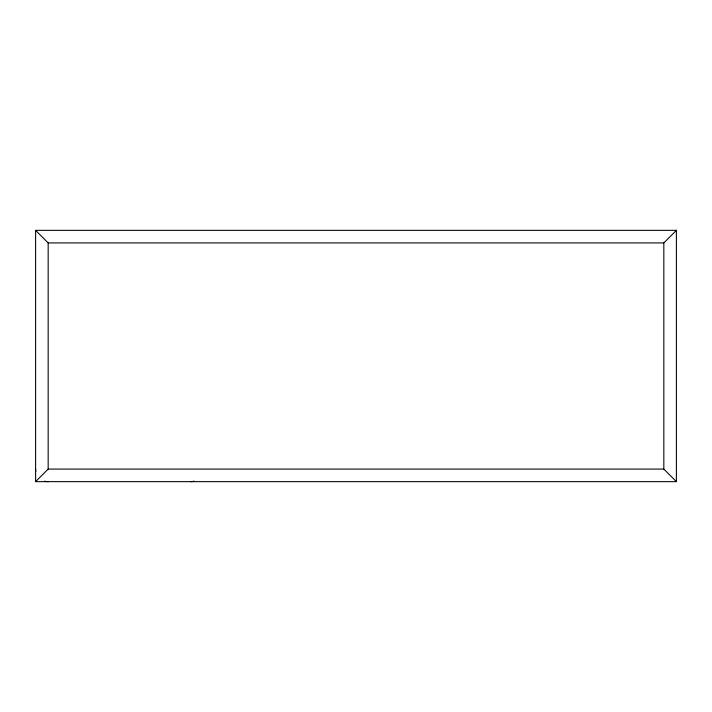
<?xml version="1.0" encoding="UTF-8"?>
<svg xmlns="http://www.w3.org/2000/svg" width="712" height="712" viewBox="0 0 712 712"><rect width="100%" height="100%" fill="white"/><g stroke="black" fill="none" stroke-linecap="round" stroke-linejoin="round"><path stroke-width="1.07" d="M35.662 481.579L48.167 469.083L663.833 469.083L676.338 481.579M35.662 230.421L48.167 242.917L663.833 242.917L676.338 230.421M663.833 242.917L663.833 469.083M48.167 242.917L48.167 469.083M48.167 481.65A12.567 12.567 0 0 1 44.705 481.161M35.814 471.371A12.567 12.567 0 0 1 35.6 469.083M194.02 481.161A12.567 12.567 0 0 1 190.567 481.65M676.4 230.35L35.6 230.35L35.6 481.65L676.4 481.65L676.4 230.35"/></g></svg>
